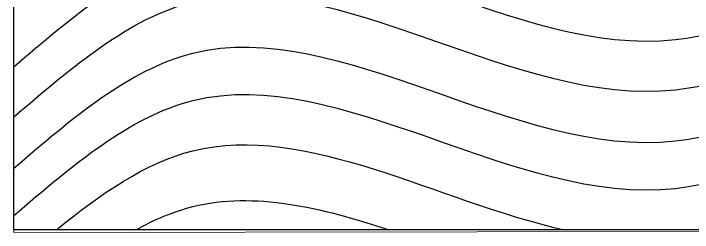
# Model space of a CAD drawing. Header units: millimetres. Extents: x 23333 to 28359, y 14545 to 18213.
# Drawn here: x 26358 to 26950, y 15615 to 15806 of the extents above; entities that cross this region are included whole.
import ezdxf

# ---------------------------------------------------------------- set-up
doc = ezdxf.new("R2010")
doc.units = ezdxf.units.MM
doc.layers.add('acqua', color=140, linetype='Continuous')
doc.layers.add('Wall', color=7, linetype='Continuous', lineweight=20)

msp = doc.modelspace()

# ---------------------------------------------------------------- linework, layer by layer
at = {"layer": 'acqua'}
for p, q in [((26358.04, 15617.23), (26357.7, 15939.23)), ((28357.66, 15617.23), (26358.04, 15617.23))]:
    msp.add_line(p, q, dxfattribs=at)
for points, knots in [([(26357.89, 15759.35), (26408.35, 15802.57), (26575.14, 15945.29), (26907.21, 15677.08), (27252.73, 15987.35), (27566.63, 15680.94), (27860.17, 15946.16), (27990.62, 15788.53), (28072.11, 15756.23)], [0.234676, 0.234676, 0.234676, 0.234676, 185.90905, 613.855116, 927.042642, 1318.144685, 1576.900583, 1826.872542, 1826.872542, 1826.872542, 1826.872542]), ([(26357.94, 15715.68), (26408.38, 15758.88), (26575.15, 15901.54), (26907.19, 15633.36), (27252.71, 15943.63), (27566.61, 15637.21), (27861.25, 15903.42), (27992.32, 15742.71), (28075.38, 15711.23)], [0.314982, 0.314982, 0.314982, 0.314982, 185.90905, 613.855116, 927.042642, 1318.144685, 1576.900583, 1830.222935, 1830.222935, 1830.222935, 1830.222935]), ([(26357.98, 15671.13), (26408.41, 15714.32), (26575.17, 15856.93), (26907.19, 15588.76), (27252.71, 15899.03), (27566.61, 15592.62), (27858.71, 15856.54), (27988.33, 15702.93), (28067.77, 15669.67)], [0.373872, 0.373872, 0.373872, 0.373872, 185.90905, 613.855116, 927.042642, 1318.144685, 1576.900583, 1822.440809, 1822.440809, 1822.440809, 1822.440809]), ([(26358.03, 15629.83), (26408.44, 15673.01), (26575.19, 15815.58), (26907.18, 15547.43), (27252.71, 15857.7), (27566.61, 15551.29), (27858.7, 15815.21), (27988.32, 15661.6), (28067.77, 15628.33)], [0.432763, 0.432763, 0.432763, 0.432763, 185.90905, 613.855116, 927.042642, 1318.144685, 1576.900583, 1822.444428, 1822.444428, 1822.444428, 1822.444428]), ([(26395.03, 15617.23), (26433.35, 15648.52), (26564.41, 15739.85), (26726.73, 15642.44), (26838.18, 15617.23)], [45.725203, 45.725203, 45.725203, 45.725203, 185.90905, 516.769109, 516.769109, 516.769109, 516.769109]), ([(26395.03, 15617.23), (26433.35, 15648.52), (26564.41, 15739.85), (26726.73, 15642.44), (26838.18, 15617.23)], [45.725203, 45.725203, 45.725203, 45.725203, 185.90905, 516.769109, 516.769109, 516.769109, 516.769109]), ([(26464.26, 15617.23), (26480.52, 15626.2), (26549.16, 15655.39), (26625.7, 15636.89), (26685.42, 15617.23)], [128.739534, 128.739534, 128.739534, 128.739534, 185.90905, 365.494072, 365.494072, 365.494072, 365.494072])]:
    msp.add_open_spline(points, degree=3, knots=knots, dxfattribs=at)
at = {"layer": 'Wall'}
for p, q in [((26358.04, 15615.07), (26357.68, 17174.07)), ((28357.68, 15617.23), (26358.04, 15615.07))]:
    msp.add_line(p, q, dxfattribs=at)

doc.saveas('drawing.dxf')
